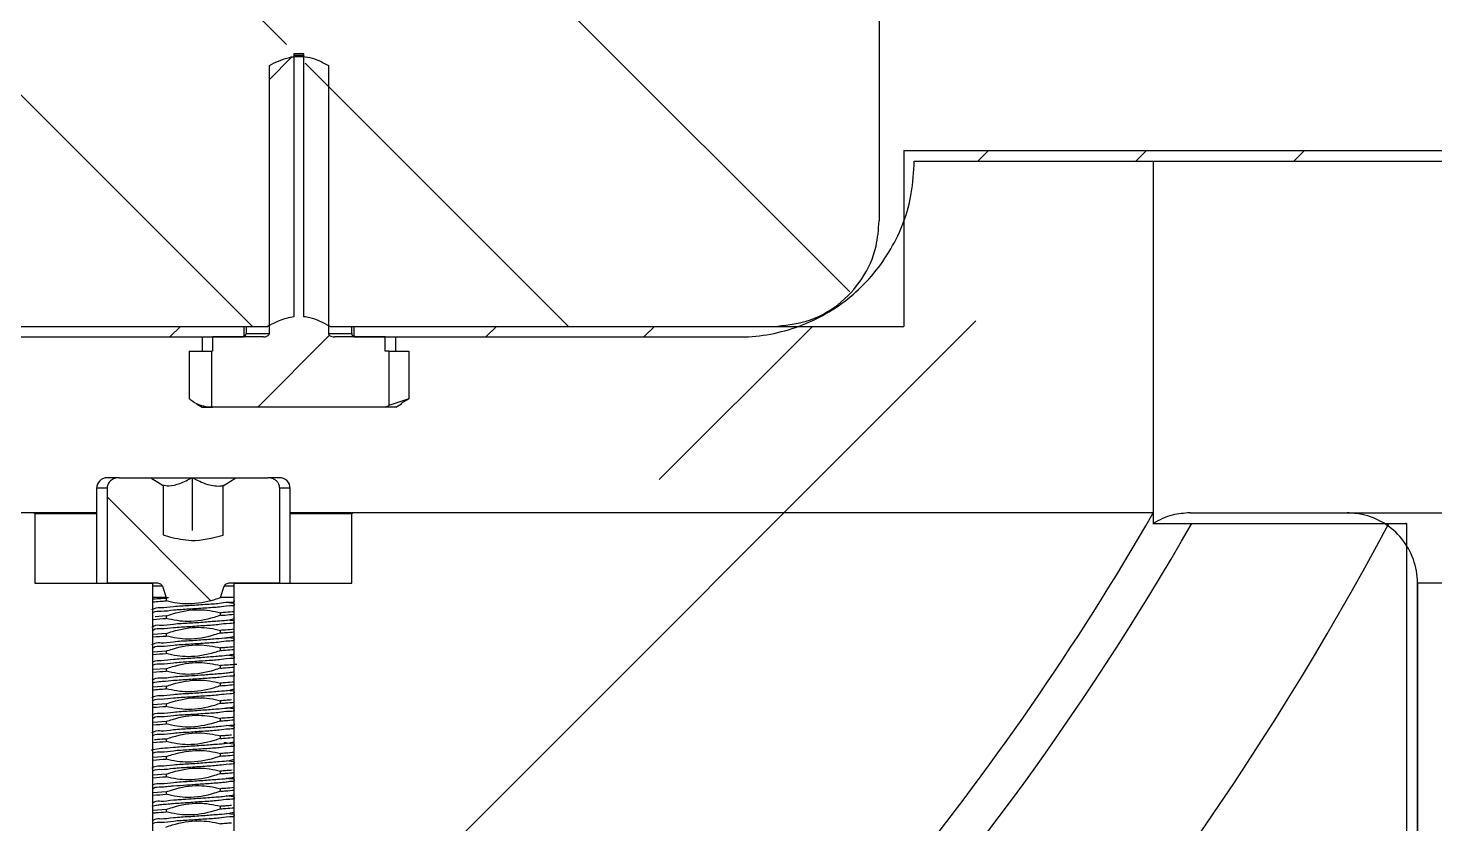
# Model space of a CAD drawing. Header units: millimetres. Extents: x 2 to 1187, y 2 to 839.
# Drawn here: x 650.07 to 670.06, y 466.02 to 477.33 of the extents above; entities that cross this region are included whole.
import ezdxf

# ---------------------------------------------------------------- set-up
doc = ezdxf.new("R2010")
doc.units = ezdxf.units.MM

# ---------------------------------------------------------------- blocks, each defined once
blk = doc.blocks.new('SW_HATCH_3')
at = {"color": 0, "linetype": 'Continuous', "lineweight": 18}
for p, q in [((54.158, -64.867), (33.06, -43.769)), ((46.155, -61.354), (33.06, -48.26)), ((45.671, -65.361), (33.06, -52.75)), ((45.911, -61.852), (46.228, -61.535)), ((50.162, -65.361), (46.419, -61.618)), ((55.978, -63.011), (56.128, -62.861)), ((58.223, -63.011), (58.373, -62.861)), ((60.468, -63.011), (60.618, -62.861)), ((32.723, -88.511), (55.95, -65.283)), ((44.497, -65.511), (44.647, -65.361)), ((48.988, -65.511), (49.138, -65.361)), ((51.233, -65.511), (51.383, -65.361)), ((51.449, -67.539), (53.628, -65.361)), ((45.743, -66.511), (46.766, -65.487)), ((45.075, -69.255), (43.605, -67.784)), ((62.053, -68.161), (62.06, -68.154))]:
    blk.add_line(p, q, dxfattribs=at)

msp = doc.modelspace()

# ---------------------------------------------------------------- linework, layer by layer
at = {"color": 7, "linetype": 'Continuous', "lineweight": 25}
for p, q in [((662.1641, 477.9434), (662.1641, 474.5934)), ((662.1704, 474.5934), (662.1704, 477.9434)), ((653.9911, 476.9679), (653.8498, 476.9679)), ((653.8498, 476.9679), (653.8498, 473.2309)), ((653.9911, 476.9434), (653.8498, 476.9434)), ((653.9911, 473.2309), (653.9911, 476.9679)), ((653.4998, 472.9934), (653.4998, 476.8032)), ((654.341, 476.8032), (654.341, 472.9934)), ((662.5142, 475.5934), (662.5142, 473.0934)), ((662.5142, 475.5934), (715.6225, 475.5934)), ((662.6642, 475.4434), (715.5959, 475.4434)), ((666.0614, 470.2934), (666.0614, 475.4434)), ((609.7042, 473.0934), (653.1366, 473.0934)), ((609.7201, 472.9434), (653.1207, 472.9434)), ((640.6495, 473.0934), (653.4779, 473.0934)), ((652.5454, 472.9434), (652.5454, 472.7434)), ((652.6936, 472.9434), (652.6936, 472.7434)), ((653.4161, 472.9434), (652.6936, 472.9434)), ((653.1366, 472.9559), (653.1207, 472.9434)), ((653.1366, 473.0934), (653.1366, 472.9559)), ((653.1366, 472.9559), (653.1535, 472.9559)), ((653.1704, 473.0934), (653.1704, 472.9934)), ((653.1704, 472.9934), (653.4998, 472.9934)), ((654.341, 472.9934), (654.6704, 472.9934)), ((654.3629, 473.0934), (660.6638, 473.0934)), ((655.1472, 472.9434), (654.4247, 472.9434)), ((654.6704, 472.9934), (654.6704, 473.0934)), ((654.6873, 472.9559), (654.7042, 472.9559)), ((654.7042, 472.9559), (654.7042, 473.0934)), ((654.7042, 473.0934), (662.5142, 473.0934)), ((654.7201, 472.9434), (654.7042, 472.9559)), ((654.7201, 472.9434), (660.1637, 472.9434)), ((655.1472, 472.7434), (655.1472, 472.9434)), ((655.2954, 472.7434), (655.2954, 472.9434)), ((652.3601, 472.7434), (652.3601, 472.0662)), ((652.3601, 472.7434), (652.623, 472.7434)), ((652.623, 472.7434), (652.6811, 472.7434)), ((652.6811, 471.9499), (652.6811, 472.7434)), ((652.6936, 472.7434), (652.6811, 472.7434)), ((655.1996, 472.7434), (655.1472, 472.7434)), ((655.1996, 472.7434), (655.1996, 471.9705)), ((655.1996, 472.7434), (655.4807, 472.7434)), ((655.4807, 472.7434), (655.4807, 472.0662)), ((652.4632, 471.9909), (652.5454, 471.9434)), ((652.5454, 471.9434), (652.623, 471.9434)), ((652.6811, 471.9499), (652.623, 471.9434)), ((652.623, 471.9434), (652.6936, 471.9434)), ((652.6811, 471.9499), (652.6936, 471.9434)), ((655.1472, 471.9434), (652.6936, 471.9434)), ((655.1472, 471.9434), (655.1996, 471.9705)), ((655.2954, 471.9434), (655.1472, 471.9434)), ((655.4807, 472.0662), (655.1996, 471.9705)), ((655.2954, 471.9434), (655.3776, 471.9909)), ((655.3714, 472.0037), (655.4807, 472.0662)), ((651.3645, 470.9434), (651.1954, 470.9434)), ((651.3645, 470.9434), (651.8168, 470.9434)), ((651.8168, 470.9434), (651.993, 470.8313)), ((651.8168, 470.9434), (652.4011, 470.9434)), ((652.4011, 470.9434), (652.4011, 470.1934)), ((652.4011, 470.9434), (653.0247, 470.9434)), ((652.8427, 470.8284), (653.024, 470.9434)), ((653.024, 470.9434), (653.4763, 470.9434)), ((653.6454, 470.9434), (653.4763, 470.9434)), ((651.0454, 470.7934), (651.0454, 469.4434)), ((651.1936, 470.7934), (651.0454, 470.7934)), ((651.1936, 470.7934), (651.1936, 469.4434)), ((651.993, 470.8313), (651.993, 470.1287)), ((652.8427, 470.127), (652.8427, 470.8284)), ((653.6472, 469.4434), (653.6472, 470.7934)), ((653.7954, 470.7934), (653.6472, 470.7934)), ((653.7954, 469.4434), (653.7954, 470.7934)), ((650.1537, 470.4434), (643.154, 470.4434)), ((650.1537, 470.4434), (650.1666, 470.4309)), ((651.0454, 470.4434), (650.1537, 470.4434)), ((651.0454, 470.4309), (650.1666, 470.4309)), ((650.1666, 470.4309), (650.1666, 469.4434)), ((654.6871, 470.4434), (653.7954, 470.4434)), ((654.6742, 470.4309), (653.7954, 470.4309)), ((654.6742, 470.4309), (654.6871, 470.4434)), ((654.6742, 469.4434), (654.6742, 470.4309)), ((666.0548, 470.4434), (654.6871, 470.4434)), ((666.0548, 470.432), (666.0548, 470.4434)), ((666.0548, 470.4434), (666.0604, 470.4434)), ((666.0548, 470.432), (666.0604, 470.4416)), ((666.0604, 470.4434), (666.0604, 470.4416)), ((666.0604, 470.4434), (666.0614, 470.4434)), ((666.0604, 470.4416), (666.0614, 470.4434)), ((666.5817, 470.4434), (668.8141, 470.4434)), ((651.993, 470.1287), (652.0801, 470.1022)), ((666.0548, 470.2934), (669.6642, 470.2934)), ((669.6642, 452.8885), (669.6642, 470.2934)), ((650.1666, 469.4434), (651.84, 469.4434)), ((651.901, 469.4434), (651.1936, 469.4434)), ((651.84, 469.4434), (651.84, 460.4434)), ((651.9817, 469.4021), (651.84, 469.4021)), ((651.9817, 469.4021), (652.0333, 469.2399)), ((652.8075, 469.2399), (652.8591, 469.4021)), ((653.0008, 469.4021), (652.8591, 469.4021)), ((653.6472, 469.4434), (652.9398, 469.4434)), ((653.0008, 460.4434), (653.0008, 469.4434)), ((653.0008, 469.4434), (654.6742, 469.4434)), ((669.8143, 453.4449), (669.8143, 469.4434)), ((669.8193, 469.4434), (669.8143, 469.4434)), ((669.8193, 453.4497), (669.8193, 469.4434)), ((652.0333, 469.2399), (651.8367, 469.2399)), ((652.0333, 469.2399), (652.069, 469.2399)), ((652.0333, 469.2282), (652.0333, 469.1926)), ((652.0356, 469.2284), (652.069, 469.2399)), ((652.8526, 469.2399), (652.8075, 469.2399)), ((653.0009, 469.2399), (652.8526, 469.2399)), ((652.9856, 469.1564), (652.8928, 469.1702)), ((652.0341, 468.9783), (651.8777, 468.9672)), ((652.0333, 468.9783), (652.0333, 468.9426)), ((652.8075, 468.987), (652.8075, 469.0227)), ((652.9858, 468.9067), (652.8935, 468.9203)), ((652.0328, 468.7282), (651.8497, 468.7149)), ((652.0333, 468.7283), (652.0333, 468.6926)), ((652.8075, 468.737), (652.8075, 468.7726)), ((652.8075, 468.487), (652.8075, 468.5226)), ((652.9857, 468.6567), (652.8936, 468.6703)), ((652.033, 468.4782), (651.8501, 468.4649)), ((652.0333, 468.4782), (652.0333, 468.4426)), ((652.9855, 468.4068), (652.8936, 468.4203)), ((652.0341, 468.2283), (651.8502, 468.2149)), ((652.0333, 468.2282), (652.0333, 468.1926)), ((652.8075, 468.237), (652.8075, 468.2726)), ((652.0335, 467.9783), (651.8496, 467.9648)), ((652.0333, 467.9783), (652.0333, 467.9426)), ((652.8075, 467.9869), (652.8075, 468.0227)), ((652.9858, 467.9067), (652.8933, 467.9204)), ((652.0325, 467.7282), (651.8499, 467.7149)), ((652.0333, 467.7283), (652.0333, 467.6926)), ((652.8075, 467.737), (652.8075, 467.7726)), ((652.8075, 467.4869), (652.8075, 467.5225)), ((652.9856, 467.6568), (652.8936, 467.6703)), ((652.0337, 467.4782), (651.8504, 467.4649)), ((652.0333, 467.4782), (652.0333, 467.4426)), ((652.9856, 467.4065), (652.8929, 467.4202)), ((652.0333, 467.2283), (652.0333, 467.1926)), ((652.8075, 467.2366), (652.8075, 467.2727)), ((652.0327, 466.9782), (651.8498, 466.9649)), ((652.0333, 466.9783), (652.0333, 466.9426)), ((652.8075, 466.987), (652.8075, 467.0226)), ((652.0331, 466.7282), (651.8502, 466.7149)), ((652.0333, 466.7282), (652.0333, 466.6926)), ((652.8075, 466.7369), (652.8075, 466.7726)), ((652.9857, 466.9067), (652.8935, 466.9203)), ((652.8075, 466.487), (652.8075, 466.5226)), ((652.0341, 466.4783), (651.8502, 466.465)), ((652.0333, 466.4783), (652.0333, 466.4426)), ((652.9857, 466.4067), (652.8954, 466.42)), ((652.0334, 466.2283), (651.8496, 466.2148)), ((652.0333, 466.2283), (652.0333, 466.1926)), ((652.8075, 466.2369), (652.8075, 466.2727)), ((652.9858, 466.1567), (652.8933, 466.1704))]:
    msp.add_line(p, q, dxfattribs=at)
at = {"color": 7, "linetype": 'Continuous', "lineweight": 25, "flags": 128}
for points in [[(668.8193, 470.4434), (668.9298, 470.4434), (669.2354, 470.4434), (669.7314, 470.4434), (670.4099, 470.4434), (671.2602, 470.4434), (672.2689, 470.4434), (673.4201, 470.4434), (674.6957, 470.4434), (676.0755, 470.4434)], [(679.4602, 469.4434), (678.0345, 469.4434), (676.6619, 469.4434), (675.3646, 469.4434), (674.1637, 469.4434), (673.0785, 469.4434), (672.1267, 469.4434), (671.3237, 469.4434), (670.6824, 469.4434), (670.2134, 469.4434), (669.9241, 469.4434), (669.8193, 469.4434)]]:
    msp.add_lwpolyline(points, dxfattribs=at)
at = {"color": 7, "linetype": 'Continuous', "lineweight": 25}
for centre, radius, start, end in [((631.4204, 490.4434), 58.75, 297.910048, 345.207517), ((653.1204, 472.9934), 0.05, 269.98471, 0.02289), ((654.7204, 472.9934), 0.05, 179.97711, 270.01529), ((651.1954, 470.7934), 0.15, 89.99838, 180.0035), ((653.6454, 470.7934), 0.15, 359.99651, 90.00162), ((631.4204, 490.4434), 40, 311.40961, 329.98114), ((631.4203, 490.4435), 43.0001, 301.55095, 332.05621), ((631.4203, 490.4435), 40.5501, 303.70183, 330.2037)]:
    msp.add_arc(centre, radius, start, end, dxfattribs=at)
for points, knots in [([(653.4998, 476.8032), (653.5924, 476.8495), (653.7519, 476.9293), (654.0265, 476.9396), (654.2118, 476.8729), (654.3165, 476.8164), (654.341, 476.8032)], [0, 0, 0, 0, 0.3465018, 0.5969366, 0.9056553, 1, 1, 1, 1]), ([(660.1637, 472.9434), (660.1936, 472.9438), (660.5034, 472.9473), (661.0935, 473.0717), (661.8268, 473.5123), (662.3695, 474.1714), (662.6315, 474.8548), (662.6557, 475.2891), (662.6642, 475.4434)], [0, 0, 0, 0, 0.0229378, 0.2376822, 0.452415, 0.667114, 0.8817685, 1, 1, 1, 1]), ([(660.6638, 473.0934), (660.8214, 473.1079), (661.1477, 473.138), (661.593, 473.381), (661.9406, 473.7542), (662.1345, 474.1822), (662.1554, 474.4719), (662.1641, 474.5934)], [0, 0, 0, 0, 0.2007875, 0.4155287, 0.630239, 0.8449063, 1, 1, 1, 1]), ([(653.8498, 473.2309), (653.7776, 473.2156), (653.6468, 473.1878), (653.5302, 473.1226), (653.4779, 473.0934)], [0, 0, 0, 0, 0.5513103, 1, 1, 1, 1]), ([(654.3629, 473.0934), (654.269, 473.1434), (654.1502, 473.2066), (654.0187, 473.2267), (653.9911, 473.2309)], [0, 0, 0, 0, 0.7900715, 1, 1, 1, 1]), ([(653.4161, 472.9434), (653.4192, 472.9435), (653.4355, 472.9439), (653.4588, 472.9493), (653.4815, 472.9618), (653.4933, 472.9733), (653.499, 472.9841), (653.4996, 472.9906), (653.4998, 472.9934)], [0, 0, 0, 0, 0.0897678, 0.4617567, 0.6620232, 0.8163623, 0.9212204, 1, 1, 1, 1]), ([(654.341, 472.9934), (654.3413, 472.9901), (654.3421, 472.9827), (654.3494, 472.9709), (654.3649, 472.9575), (654.3911, 472.946), (654.413, 472.9443), (654.4247, 472.9434)], [0, 0, 0, 0, 0.0932917, 0.2083729, 0.381106, 0.6687041, 1, 1, 1, 1]), ([(652.623, 471.9434), (652.5485, 471.9625), (652.4516, 471.9873), (652.3773, 472.0514), (652.3601, 472.0662)], [0, 0, 0, 0, 0.7684777, 1, 1, 1, 1]), ([(651.3645, 470.9434), (651.3426, 470.9414), (651.2987, 470.9372), (651.2425, 470.9042), (651.2059, 470.8577), (651.1943, 470.8181), (651.1937, 470.7973), (651.1936, 470.7934)], [0, 0, 0, 0, 0.2604792, 0.521405, 0.7521198, 0.9529656, 1, 1, 1, 1]), ([(651.9824, 470.838), (652.0124, 470.8334), (652.095, 470.8209), (652.2412, 470.8602), (652.3446, 470.914), (652.4011, 470.9434)], [0, 0, 0, 0, 0.2048844, 0.565578, 1, 1, 1, 1]), ([(652.4011, 470.9434), (652.4732, 470.9078), (652.6052, 470.8425), (652.768, 470.816), (652.8434, 470.8329), (652.8535, 470.8352)], [0, 0, 0, 0, 0.510855, 0.9345594, 1, 1, 1, 1]), ([(653.6472, 470.7934), (653.6456, 470.8089), (653.6425, 470.8398), (653.6182, 470.8814), (653.5818, 470.9149), (653.533, 470.9387), (653.4958, 470.9418), (653.4763, 470.9434)], [0, 0, 0, 0, 0.1835034, 0.3670967, 0.5580729, 0.7685199, 1, 1, 1, 1]), ([(666.5817, 470.4434), (666.4974, 470.438), (666.3114, 470.426), (666.1455, 470.3403), (666.0548, 470.2934)], [0, 0, 0, 0, 0.45365315, 1, 1, 1, 1]), ([(669.8143, 469.4434), (669.8142, 469.4459), (669.8142, 469.5603), (669.7732, 469.7881), (669.6053, 470.0862), (669.3481, 470.3105), (669.0688, 470.4272), (668.8854, 470.4389), (668.8141, 470.4434)], [0, 0, 0, 0, 0.0048151, 0.2194638, 0.4341114, 0.6487792, 0.86347, 1, 1, 1, 1]), ([(652.0801, 470.1022), (652.1844, 470.0786), (652.4388, 470.021), (652.6928, 470.0877), (652.8427, 470.127)], [0, 0, 0, 0, 0.4099003, 1, 1, 1, 1]), ([(651.9817, 469.4021), (651.9796, 469.4066), (651.9747, 469.417), (651.957, 469.4306), (651.9318, 469.4412), (651.9112, 469.4427), (651.901, 469.4434)], [0, 0, 0, 0, 0.1535883, 0.3560841, 0.6812164, 1, 1, 1, 1]), ([(652.9398, 469.4434), (652.9303, 469.4428), (652.9104, 469.4414), (652.8861, 469.4319), (652.8695, 469.4195), (652.8619, 469.4098), (652.8597, 469.4037), (652.8591, 469.4021)], [0, 0, 0, 0, 0.2986154, 0.6232469, 0.7986331, 0.944875, 1, 1, 1, 1]), ([(669.8193, 453.4497), (669.8878, 453.5273), (670.1035, 453.7714), (670.5277, 454.2629), (670.9011, 454.7095), (671.4063, 455.3273), (672.0127, 456.0917), (672.9735, 457.37), (674.0382, 458.8989), (675.1657, 460.6542), (676.5203, 462.9624), (678.0135, 465.8427), (678.9759, 468.1686), (679.4602, 469.3391)], [0, 0, 0, 0, 0.0166259, 0.052313, 0.1042696, 0.1100975, 0.1804921, 0.2609378, 0.3668866, 0.4796313, 0.595894, 0.7966309, 1, 1, 1, 1]), ([(651.8354, 469.0654), (651.8352, 469.0654), (651.8267, 469.0673), (651.9054, 469.1076), (651.9687, 469.0866), (652.1579, 469.1194), (652.3597, 469.1264), (652.5717, 469.144), (652.7885, 469.1546), (652.8747, 469.1751), (653.025, 469.1769), (653.0023, 469.1933), (653.0003, 469.1948)], [0, 0, 0, 0, 0.0003601, 0.0218494, 0.1121382, 0.2607654, 0.445451, 0.6382582, 0.8099782, 0.9346945, 0.994105, 1, 1, 1, 1]), ([(651.8375, 469.018), (651.8432, 469.0229), (651.8765, 469.0513), (651.9885, 469.0418), (652.1495, 469.0682), (652.3618, 469.0774), (652.5715, 469.094), (652.7868, 469.1053), (652.8783, 469.1246), (653.026, 469.1281), (652.9989, 469.1466), (652.9942, 469.1498)], [0, 0, 0, 0, 0.0186717, 0.1085622, 0.256637, 0.4406829, 0.6328875, 0.8040804, 0.9284105, 0.9876433, 1, 1, 1, 1]), ([(651.84, 469.178), (651.8756, 469.1811), (651.9401, 469.1866), (652.0046, 469.1907), (652.0335, 469.1926)], [0, 0, 0, 0, 0.5523833, 1, 1, 1, 1]), ([(652.0342, 469.2283), (652.0083, 469.2266), (651.9473, 469.2227), (651.8865, 469.2178), (651.8515, 469.215)], [0, 0, 0, 0, 0.4251209, 1, 1, 1, 1]), ([(652.8075, 469.2365), (652.7782, 469.2267), (652.6291, 469.177), (652.4197, 469.1392), (652.1879, 469.1561), (652.0858, 469.1803), (652.0339, 469.1926)], [0, 0, 0, 0, 0.1175918, 0.6001008, 0.7969746, 1, 1, 1, 1]), ([(651.8362, 468.8148), (651.8362, 468.8148), (651.8285, 468.8164), (651.9012, 468.8608), (651.9682, 468.8336), (652.1567, 468.8703), (652.3581, 468.8765), (652.5778, 468.8928), (652.7704, 468.9085), (652.9117, 468.9173), (652.9823, 468.9347), (653.0049, 468.9403)], [0, 0, 0, 0, 0.0001548, 0.019843, 0.1101988, 0.262086, 0.4481166, 0.6423632, 0.8153481, 0.9409712, 1, 1, 1, 1]), ([(651.84, 468.928), (651.8433, 468.9284), (651.9077, 468.9361), (651.9726, 468.9395), (652.0341, 468.9426)], [0, 0, 0, 0, 0.0512576, 1, 1, 1, 1]), ([(652.0354, 468.9784), (652.0651, 468.9884), (652.2147, 469.0387), (652.4245, 469.0777), (652.6541, 469.0574), (652.7546, 469.0342), (652.8053, 469.0225)], [0, 0, 0, 0, 0.1201596, 0.60516043, 0.80103353, 1, 1, 1, 1]), ([(652.8053, 468.9868), (652.7756, 468.9768), (652.6261, 468.9264), (652.4163, 468.8876), (652.1867, 468.9079), (652.0862, 468.931), (652.0355, 468.9427)], [0, 0, 0, 0, 0.1201714, 0.6052641, 0.8007974, 1, 1, 1, 1]), ([(653.0008, 469.0378), (652.9602, 469.0341), (652.8955, 469.0282), (652.8307, 469.0241), (652.8067, 469.0226)], [0, 0, 0, 0, 0.62866526, 1, 1, 1, 1]), ([(652.8067, 468.987), (652.8278, 468.9883), (652.8926, 468.9924), (652.9573, 468.9982), (653.0008, 469.0021)], [0, 0, 0, 0, 0.326499, 1, 1, 1, 1]), ([(651.8457, 468.7744), (651.8488, 468.777), (651.8797, 468.8024), (651.9889, 468.7908), (652.1492, 468.8185), (652.3616, 468.8275), (652.5711, 468.8444), (652.7867, 468.8556), (652.8776, 468.8752), (653.0258, 468.8783), (652.9993, 468.8966), (652.995, 468.8995)], [0, 0, 0, 0, 0.0100214, 0.1007244, 0.2501668, 0.4359682, 0.6299921, 0.8028725, 0.928493, 0.9884344, 1, 1, 1, 1]), ([(652.0319, 468.7282), (652.0617, 468.7381), (652.2113, 468.7881), (652.4213, 468.8258), (652.6531, 468.8092), (652.7553, 468.7849), (652.8073, 468.7726)], [0, 0, 0, 0, 0.1193404, 0.600725, 0.7970704, 1, 1, 1, 1]), ([(652.8069, 468.737), (652.7773, 468.7268), (652.6279, 468.6753), (652.4173, 468.6395), (652.1861, 468.6578), (652.0841, 468.6809), (652.0323, 468.6926)], [0, 0, 0, 0, 0.1194789, 0.6022524, 0.7978167, 1, 1, 1, 1]), ([(652.8073, 468.737), (652.831, 468.7385), (652.8956, 468.7426), (652.96, 468.7484), (653.0008, 468.7521)], [0, 0, 0, 0, 0.3670158, 1, 1, 1, 1]), ([(653.0008, 468.7878), (652.96, 468.7841), (652.8956, 468.7782), (652.8311, 468.7741), (652.8074, 468.7726)], [0, 0, 0, 0, 0.6334229, 1, 1, 1, 1]), ([(651.8354, 468.5654), (651.8352, 468.5654), (651.8268, 468.5673), (651.9052, 468.6078), (651.9684, 468.5865), (652.1578, 468.6194), (652.3575, 468.6267), (652.5774, 468.6426), (652.77, 468.6585), (652.9113, 468.6672), (652.9819, 468.6846), (653.0044, 468.6902)], [0, 0, 0, 0, 0.000285, 0.02179, 0.1125684, 0.2621555, 0.4481368, 0.6423611, 0.815409, 0.9411637, 1, 1, 1, 1]), ([(651.8368, 468.5175), (651.8428, 468.5226), (651.8765, 468.5511), (651.9886, 468.542), (652.1498, 468.5681), (652.362, 468.5776), (652.5716, 468.5943), (652.7869, 468.6056), (652.878, 468.6251), (653.0259, 468.6284), (652.9991, 468.6467), (652.9946, 468.6498)], [0, 0, 0, 0, 0.0194485, 0.1093949, 0.2574664, 0.4414645, 0.6335545, 0.8046469, 0.9289073, 0.9881373, 1, 1, 1, 1]), ([(651.84, 468.6781), (651.8432, 468.6784), (651.9073, 468.6861), (651.9718, 468.6894), (652.033, 468.6926)], [0, 0, 0, 0, 0.05048111, 1, 1, 1, 1]), ([(652.0324, 468.4782), (652.062, 468.4884), (652.2114, 468.5398), (652.4221, 468.5751), (652.6535, 468.5581), (652.7557, 468.535), (652.8075, 468.5233)], [0, 0, 0, 0, 0.1193969, 0.6017819, 0.7979734, 1, 1, 1, 1]), ([(653.0008, 468.5378), (652.9602, 468.5341), (652.8958, 468.5282), (652.8313, 468.5241), (652.8075, 468.5226)], [0, 0, 0, 0, 0.6315105, 1, 1, 1, 1]), ([(651.835, 468.3155), (651.8416, 468.3211), (651.8757, 468.3503), (651.9885, 468.3415), (652.1501, 468.3673), (652.3604, 468.3774), (652.5772, 468.3925), (652.7704, 468.4085), (652.9118, 468.4173), (652.9826, 468.4348), (653.0055, 468.4404)], [0, 0, 0, 0, 0.0215999, 0.1124757, 0.262052, 0.4479386, 0.6420133, 0.8148735, 0.9404428, 1, 1, 1, 1]), ([(651.84, 468.428), (651.8434, 468.4284), (651.9074, 468.4361), (651.9718, 468.4394), (652.0329, 468.4426)], [0, 0, 0, 0, 0.0526015, 1, 1, 1, 1]), ([(651.8466, 468.275), (651.8494, 468.2773), (651.8802, 468.3023), (651.9891, 468.2907), (652.1496, 468.3186), (652.3621, 468.3275), (652.5718, 468.3444), (652.787, 468.3558), (652.8784, 468.375), (653.0261, 468.3787), (652.9988, 468.3971), (652.9941, 468.4002)], [0, 0, 0, 0, 0.0091797, 0.1000224, 0.2495957, 0.4354589, 0.6294923, 0.8022843, 0.9277355, 0.987433, 1, 1, 1, 1]), ([(652.8097, 468.4871), (652.78, 468.477), (652.6305, 468.4266), (652.4202, 468.3902), (652.1876, 468.4061), (652.0846, 468.4302), (652.032, 468.4425)], [0, 0, 0, 0, 0.119007, 0.5991834, 0.7954144, 1, 1, 1, 1]), ([(652.8083, 468.487), (652.8318, 468.4885), (652.896, 468.4926), (652.9601, 468.4984), (653.0008, 468.5021)], [0, 0, 0, 0, 0.36546642, 1, 1, 1, 1]), ([(651.8359, 468.0654), (651.8356, 468.0654), (651.8267, 468.0673), (651.9049, 468.1076), (651.9691, 468.0867), (652.1578, 468.1192), (652.339, 468.1257), (652.5366, 468.1403), (652.6913, 468.151), (652.8174, 468.1612), (652.8992, 468.1702), (652.9616, 468.1764), (652.994, 468.1867), (653.0056, 468.1903)], [0, 0, 0, 0, 0.0008012, 0.0224197, 0.1132703, 0.2627731, 0.4473763, 0.5933962, 0.7603147, 0.84178, 0.9139174, 0.9692598, 1, 1, 1, 1]), ([(651.84, 468.1779), (651.8434, 468.1784), (651.9078, 468.1861), (651.9726, 468.1894), (652.0341, 468.1926)], [0, 0, 0, 0, 0.0526604, 1, 1, 1, 1]), ([(651.8406, 468.0243), (651.8519, 468.0284), (651.8976, 468.0453), (651.9989, 468.0494), (652.1582, 468.0662), (652.361, 468.0783), (652.5712, 468.0941), (652.7865, 468.1056), (652.8778, 468.1251), (653.0259, 468.1283), (652.9991, 468.1467), (652.9946, 468.1497)], [0, 0, 0, 0, 0.0302194, 0.1228499, 0.2525394, 0.4375918, 0.6309235, 0.8031943, 0.9283764, 0.9880738, 1, 1, 1, 1]), ([(652.8065, 468.2369), (652.7768, 468.227), (652.6271, 468.177), (652.4175, 468.1378), (652.1873, 468.1571), (652.0864, 468.1807), (652.0354, 468.1927)], [0, 0, 0, 0, 0.1199792, 0.6039485, 0.7998132, 1, 1, 1, 1]), ([(652.0355, 468.2283), (652.0652, 468.2384), (652.2147, 468.2893), (652.4248, 468.327), (652.6546, 468.307), (652.7553, 468.2841), (652.8062, 468.2725)], [0, 0, 0, 0, 0.1200601, 0.6049825, 0.800622, 1, 1, 1, 1]), ([(653.0357, 468.2901), (652.9956, 468.2866), (652.9194, 468.2798), (652.8431, 468.2749), (652.807, 468.2725)], [0, 0, 0, 0, 0.5272789, 1, 1, 1, 1]), ([(652.8071, 468.237), (652.8311, 468.2385), (652.8958, 468.2426), (652.9603, 468.2485), (653.0008, 468.2522)], [0, 0, 0, 0, 0.371346, 1, 1, 1, 1]), ([(651.8365, 467.815), (651.836, 467.8151), (651.8268, 467.817), (651.9038, 467.8576), (651.9693, 467.8366), (652.1574, 467.8693), (652.3576, 467.8768), (652.5775, 467.8927), (652.7701, 467.9086), (652.9113, 467.9173), (652.9819, 467.9347), (653.0044, 467.9402)], [0, 0, 0, 0, 0.001241, 0.0227076, 0.1134076, 0.2628745, 0.448727, 0.6428266, 0.8157432, 0.9413588, 1, 1, 1, 1]), ([(651.84, 467.928), (651.8714, 467.9308), (651.9359, 467.9364), (652.0005, 467.9405), (652.0336, 467.9427)], [0, 0, 0, 0, 0.4867563, 1, 1, 1, 1]), ([(652.0338, 467.9783), (652.0635, 467.9882), (652.2132, 468.0381), (652.4228, 468.0771), (652.6534, 468.0584), (652.7546, 468.0346), (652.8057, 468.0226)], [0, 0, 0, 0, 0.1198374, 0.6032425, 0.7992918, 1, 1, 1, 1]), ([(652.8055, 467.9869), (652.7759, 467.9767), (652.6264, 467.9257), (652.4161, 467.8885), (652.186, 467.9082), (652.0851, 467.9311), (652.0341, 467.9427)], [0, 0, 0, 0, 0.119949, 0.6045142, 0.8001944, 1, 1, 1, 1]), ([(653.0008, 468.0379), (652.96, 468.0342), (652.8954, 468.0283), (652.8307, 468.0242), (652.8068, 468.0227)], [0, 0, 0, 0, 0.6314216, 1, 1, 1, 1]), ([(652.8068, 467.9868), (652.8307, 467.9883), (652.8954, 467.9924), (652.96, 467.9983), (653.0008, 468.002)], [0, 0, 0, 0, 0.3689735, 1, 1, 1, 1]), ([(651.846, 467.7746), (651.849, 467.7771), (651.8799, 467.8023), (651.989, 467.7908), (652.1494, 467.8185), (652.3618, 467.8275), (652.5713, 467.8444), (652.7868, 467.8556), (652.8776, 467.8752), (653.0258, 467.8783), (652.9994, 467.8965), (652.9951, 467.8994)], [0, 0, 0, 0, 0.0098422, 0.1006578, 0.2502001, 0.4360661, 0.6301455, 0.803035, 0.9286701, 0.9885873, 1, 1, 1, 1]), ([(652.0311, 467.7281), (652.0608, 467.7382), (652.2103, 467.7889), (652.4208, 467.8249), (652.6528, 467.809), (652.7554, 467.7852), (652.8075, 467.7732)], [0, 0, 0, 0, 0.1192222, 0.6003907, 0.7969674, 1, 1, 1, 1]), ([(652.809, 467.737), (652.7793, 467.7269), (652.6299, 467.6756), (652.4192, 467.6403), (652.1868, 467.6569), (652.0837, 467.6804), (652.0311, 467.6925)], [0, 0, 0, 0, 0.1189887, 0.5995011, 0.7952657, 1, 1, 1, 1]), ([(652.9644, 467.7847), (652.9358, 467.7821), (652.8835, 467.7774), (652.8312, 467.7741), (652.8075, 467.7726)], [0, 0, 0, 0, 0.5476995, 1, 1, 1, 1]), ([(652.808, 467.737), (652.8315, 467.7385), (652.8958, 467.7426), (652.96, 467.7484), (653.0008, 467.7521)], [0, 0, 0, 0, 0.3650355, 1, 1, 1, 1]), ([(651.835, 467.5655), (651.8416, 467.5711), (651.8756, 467.6003), (651.9884, 467.5915), (652.1499, 467.6173), (652.3601, 467.6274), (652.5769, 467.6425), (652.7702, 467.6585), (652.9115, 467.6673), (652.9823, 467.6847), (653.005, 467.6903)], [0, 0, 0, 0, 0.021535, 0.1123698, 0.2619391, 0.4478699, 0.6420169, 0.8149919, 0.9406707, 1, 1, 1, 1]), ([(651.84, 467.678), (651.8433, 467.6784), (651.9072, 467.6861), (651.9715, 467.6894), (652.0325, 467.6926)], [0, 0, 0, 0, 0.0516079, 1, 1, 1, 1]), ([(651.8468, 467.5252), (651.8496, 467.5274), (651.8804, 467.5523), (651.9893, 467.5407), (652.1498, 467.5686), (652.3623, 467.5775), (652.5719, 467.5944), (652.7871, 467.6058), (652.8785, 467.625), (653.0261, 467.6287), (652.9989, 467.647), (652.9941, 467.6502)], [0, 0, 0, 0, 0.008976, 0.0999118, 0.2495739, 0.4354882, 0.6295378, 0.8023389, 0.9277956, 0.9875016, 1, 1, 1, 1]), ([(652.0344, 467.4783), (652.0641, 467.4885), (652.2135, 467.5398), (652.424, 467.576), (652.6547, 467.5572), (652.7561, 467.5343), (652.8075, 467.5227)], [0, 0, 0, 0, 0.11971936, 0.60342265, 0.79914815, 1, 1, 1, 1]), ([(653.0008, 467.5368), (652.9578, 467.5333), (652.8934, 467.5281), (652.8289, 467.5239), (652.8075, 467.5225)], [0, 0, 0, 0, 0.6675106, 1, 1, 1, 1]), ([(651.8356, 467.3153), (651.8354, 467.3154), (651.8266, 467.3172), (651.9052, 467.3576), (651.969, 467.3366), (652.1579, 467.3693), (652.3601, 467.3766), (652.5706, 467.3933), (652.792, 467.4066), (652.8678, 467.421), (653.0274, 467.431), (653.0058, 467.4405), (653.0058, 467.4405)], [0, 0, 0, 0, 0.0005941, 0.0222349, 0.1130588, 0.2625636, 0.448318, 0.6422274, 0.8149179, 0.9403013, 0.9999863, 1, 1, 1, 1]), ([(651.84, 467.428), (651.8434, 467.4284), (651.9077, 467.4361), (651.9723, 467.4394), (652.0336, 467.4426)], [0, 0, 0, 0, 0.0529442, 1, 1, 1, 1]), ([(651.8461, 467.2747), (651.8491, 467.2771), (651.8798, 467.3024), (651.9889, 467.2907), (652.1493, 467.3186), (652.3618, 467.3273), (652.5714, 467.3441), (652.7867, 467.3553), (652.8782, 467.3747), (653.026, 467.3781), (652.9989, 467.3966), (652.9943, 467.3997)], [0, 0, 0, 0, 0.0095698, 0.1002781, 0.2497292, 0.435477, 0.6294852, 0.8023223, 0.9278441, 0.9876324, 1, 1, 1, 1]), ([(652.8083, 467.487), (652.7786, 467.477), (652.6289, 467.4271), (652.4191, 467.389), (652.1877, 467.4062), (652.0858, 467.4303), (652.0341, 467.4426)], [0, 0, 0, 0, 0.1195038, 0.6014977, 0.7977678, 1, 1, 1, 1]), ([(652.8078, 467.4869), (652.8315, 467.4885), (652.8959, 467.4925), (652.9602, 467.4984), (653.0008, 467.5021)], [0, 0, 0, 0, 0.3687496, 1, 1, 1, 1]), ([(651.8438, 467.0653), (651.8387, 467.0667), (651.817, 467.0726), (651.9161, 467.0951), (651.9836, 467.0978), (652.1633, 467.1157), (652.3581, 467.128), (652.5778, 467.1424), (652.7704, 467.1586), (652.9116, 467.1673), (652.9823, 467.1847), (653.0048, 467.1903)], [0, 0, 0, 0, 0.0108931, 0.0461194, 0.138103, 0.2704409, 0.454394, 0.6464458, 0.8174872, 0.9417114, 1, 1, 1, 1]), ([(651.84, 467.178), (651.8433, 467.1784), (651.9077, 467.1861), (651.9726, 467.1895), (652.0341, 467.1926)], [0, 0, 0, 0, 0.0510342, 1, 1, 1, 1]), ([(651.8458, 467.0245), (651.8488, 467.027), (651.8797, 467.0524), (651.9889, 467.0408), (652.1492, 467.0685), (652.3616, 467.0775), (652.5711, 467.0944), (652.7867, 467.1056), (652.8776, 467.1252), (653.0258, 467.1283), (652.9993, 467.1466), (652.995, 467.1495)], [0, 0, 0, 0, 0.0099528, 0.1006645, 0.2501337, 0.4359402, 0.6299826, 0.8028669, 0.9284994, 0.9884465, 1, 1, 1, 1]), ([(652.034, 467.2283), (651.9934, 467.2258), (651.9382, 467.2224), (651.8832, 467.2173), (651.8687, 467.216)], [0, 0, 0, 0, 0.73719507, 1, 1, 1, 1]), ([(652.0352, 467.2284), (652.0649, 467.2383), (652.2145, 467.2886), (652.4242, 467.3277), (652.6539, 467.3076), (652.7544, 467.2843), (652.8052, 467.2725)], [0, 0, 0, 0, 0.1201482, 0.605037, 0.8005948, 1, 1, 1, 1]), ([(652.8052, 467.2368), (652.7755, 467.2268), (652.626, 467.1763), (652.4162, 467.1377), (652.1866, 467.1579), (652.0861, 467.1811), (652.0354, 467.1927)], [0, 0, 0, 0, 0.120171, 0.6053187, 0.8008539, 1, 1, 1, 1]), ([(652.9638, 467.2847), (652.9354, 467.2821), (652.8831, 467.2774), (652.8307, 467.2741), (652.8066, 467.2726)], [0, 0, 0, 0, 0.5414559, 1, 1, 1, 1]), ([(652.8067, 467.2365), (652.8307, 467.2381), (652.8955, 467.2421), (652.9602, 467.248), (653.0008, 467.2517)], [0, 0, 0, 0, 0.3711035, 1, 1, 1, 1]), ([(652.9858, 467.1567), (652.9505, 467.1628), (652.9067, 467.1703), (652.8625, 467.1739), (652.8539, 467.1746)], [0, 0, 0, 0, 0.8046653, 1, 1, 1, 1]), ([(651.8361, 466.8152), (651.8357, 466.8153), (651.8268, 466.8172), (651.9043, 466.8577), (651.969, 466.8366), (652.1576, 466.8693), (652.3576, 466.8767), (652.5774, 466.8926), (652.77, 466.9085), (652.9113, 466.9172), (652.982, 466.9346), (653.0046, 466.9402)], [0, 0, 0, 0, 0.000944, 0.0224323, 0.1131528, 0.262624, 0.4484486, 0.6425225, 0.8154363, 0.941081, 1, 1, 1, 1]), ([(651.84, 466.9281), (651.8432, 466.9284), (651.9073, 466.9361), (651.9717, 466.9394), (652.0329, 466.9426)], [0, 0, 0, 0, 0.05058587, 1, 1, 1, 1]), ([(652.0317, 466.9782), (652.0614, 466.9881), (652.2111, 467.0382), (652.4211, 467.0756), (652.653, 467.0592), (652.7554, 467.035), (652.8075, 467.0227)], [0, 0, 0, 0, 0.1192706, 0.6004244, 0.796789, 1, 1, 1, 1]), ([(652.8072, 466.987), (652.7776, 466.9768), (652.6282, 466.9253), (652.4175, 466.8896), (652.1861, 466.9077), (652.084, 466.9308), (652.032, 466.9426)], [0, 0, 0, 0, 0.1193972, 0.6018227, 0.7973686, 1, 1, 1, 1]), ([(652.8074, 466.987), (652.831, 466.9885), (652.8956, 466.9926), (652.96, 466.9984), (653.0008, 467.0021)], [0, 0, 0, 0, 0.3666747, 1, 1, 1, 1]), ([(653.0008, 467.0378), (652.96, 467.0341), (652.8956, 467.0282), (652.8311, 467.0241), (652.8075, 467.0226)], [0, 0, 0, 0, 0.6336666, 1, 1, 1, 1]), ([(651.8465, 466.775), (651.8494, 466.7773), (651.8802, 466.8024), (651.9891, 466.7908), (652.1496, 466.8185), (652.3621, 466.8275), (652.5716, 466.8444), (652.7871, 466.8556), (652.8778, 466.8751), (653.0259, 466.8784), (652.9993, 466.8965), (652.995, 466.8995)], [0, 0, 0, 0, 0.0093016, 0.100245, 0.2499165, 0.435903, 0.6300813, 0.80301, 0.9286131, 0.9884585, 1, 1, 1, 1]), ([(652.8097, 466.737), (652.78, 466.727), (652.6304, 466.6767), (652.4201, 466.6401), (652.1876, 466.656), (652.0847, 466.6802), (652.0323, 466.6925)], [0, 0, 0, 0, 0.1190341, 0.5993547, 0.7956491, 1, 1, 1, 1]), ([(652.0326, 466.7282), (652.0623, 466.7384), (652.2117, 466.7898), (652.4224, 466.8251), (652.6537, 466.8079), (652.7557, 466.7849), (652.8075, 466.7732)], [0, 0, 0, 0, 0.1194496, 0.6020556, 0.7981762, 1, 1, 1, 1]), ([(652.9705, 466.7852), (652.94, 466.7824), (652.8857, 466.7775), (652.8313, 466.7741), (652.8075, 466.7726)], [0, 0, 0, 0, 0.5626839, 1, 1, 1, 1]), ([(652.8083, 466.737), (652.8318, 466.7385), (652.896, 466.7426), (652.9601, 466.7484), (653.0008, 466.7521)], [0, 0, 0, 0, 0.3658246, 1, 1, 1, 1]), ([(651.835, 466.5655), (651.8416, 466.5711), (651.8758, 466.6003), (651.9885, 466.5915), (652.1502, 466.6173), (652.3604, 466.6274), (652.5772, 466.6425), (652.7705, 466.6585), (652.9119, 466.6673), (652.9829, 466.6848), (653.0058, 466.6905)], [0, 0, 0, 0, 0.021582, 0.1124329, 0.2619809, 0.4478295, 0.6418511, 0.8146641, 0.9401866, 1, 1, 1, 1]), ([(651.84, 466.678), (651.8434, 466.6784), (651.9074, 466.6861), (651.9719, 466.6894), (652.0329, 466.6926)], [0, 0, 0, 0, 0.052732, 1, 1, 1, 1]), ([(651.8465, 466.5249), (651.8494, 466.5273), (651.8801, 466.5524), (651.9549, 466.5423), (652.0304, 466.5548), (652.0811, 466.5584), (652.1087, 466.5607), (652.123, 466.5618), (652.1303, 466.5624), (652.1339, 466.5627), (652.1358, 466.5628), (652.1367, 466.5629), (652.1372, 466.5629), (652.1374, 466.563), (652.2006, 466.5668), (652.3187, 466.5765), (652.5033, 466.5885), (652.6589, 466.5988), (652.7887, 466.6104), (652.8804, 466.6155), (652.9436, 466.6326), (652.9988, 466.6254), (653.0106, 466.6649), (652.9439, 466.659), (652.9116, 466.6661), (652.893, 466.6702)], [0, 0, 0, 0, 0.0084815, 0.0918167, 0.1548, 0.1906838, 0.2095646, 0.2192239, 0.224117, 0.2265635, 0.2277926, 0.2284071, 0.2287201, 0.2288708, 0.2289172, 0.3761183, 0.5046817, 0.6595351, 0.7382024, 0.8100572, 0.8675832, 0.9025341, 0.911514, 0.9488029, 1, 1, 1, 1]), ([(652.0356, 466.4783), (652.0653, 466.4884), (652.2148, 466.5392), (652.4248, 466.5772), (652.6546, 466.557), (652.7552, 466.5341), (652.8059, 466.5225)], [0, 0, 0, 0, 0.1201038, 0.6051458, 0.8007651, 1, 1, 1, 1]), ([(653.0008, 466.5378), (652.9602, 466.5341), (652.8957, 466.5282), (652.831, 466.5241), (652.8069, 466.5226)], [0, 0, 0, 0, 0.628209, 1, 1, 1, 1]), ([(651.836, 466.3154), (651.8356, 466.3154), (651.8267, 466.3173), (651.9048, 466.3577), (651.9684, 466.3361), (652.0845, 466.3586), (652.1574, 466.3638), (652.2036, 466.3673), (652.295, 466.3738), (652.4441, 466.3839), (652.5979, 466.394), (652.7357, 466.4049), (652.8375, 466.4118), (652.9201, 466.4258), (652.9777, 466.4245), (652.997, 466.4386), (652.9997, 466.4406)], [0, 0, 0, 0, 0.0008947, 0.0225938, 0.1138287, 0.2639386, 0.2772705, 0.3009252, 0.3818272, 0.5106827, 0.6813467, 0.7741587, 0.8633252, 0.9394634, 0.9914555, 1, 1, 1, 1]), ([(651.8371, 466.2744), (651.8405, 466.2763), (651.8558, 466.2849), (651.8954, 466.2883), (651.9571, 466.2979), (652.0408, 466.3051), (652.1756, 466.3164), (652.3609, 466.3286), (652.5712, 466.344), (652.7865, 466.3556), (652.8778, 466.3751), (653.0259, 466.3783), (652.9991, 466.3967), (652.9947, 466.3997)], [0, 0, 0, 0, 0.0098331, 0.0440381, 0.0975, 0.1686176, 0.2548132, 0.4393305, 0.6320898, 0.8038504, 0.9286494, 0.9881819, 1, 1, 1, 1]), ([(651.84, 466.4279), (651.8434, 466.4284), (651.9078, 466.4361), (651.9727, 466.4394), (652.0341, 466.4426)], [0, 0, 0, 0, 0.0526477, 1, 1, 1, 1]), ([(652.8062, 466.4869), (652.7765, 466.4769), (652.6269, 466.4269), (652.4173, 466.3877), (652.1872, 466.4072), (652.0864, 466.4308), (652.0355, 466.4427)], [0, 0, 0, 0, 0.1200108, 0.6042415, 0.8000019, 1, 1, 1, 1]), ([(652.807, 466.487), (652.8311, 466.4885), (652.8957, 466.4926), (652.9603, 466.4985), (653.0008, 466.5022)], [0, 0, 0, 0, 0.3716839, 1, 1, 1, 1]), ([(651.8364, 466.0651), (651.8359, 466.0652), (651.8268, 466.067), (651.9039, 466.1076), (651.9691, 466.0865), (652.1574, 466.1193), (652.3575, 466.1268), (652.5774, 466.1427), (652.7701, 466.1586), (652.9113, 466.1673), (652.9819, 466.1847), (653.0043, 466.1902)], [0, 0, 0, 0, 0.0011501, 0.0226093, 0.1132844, 0.2627472, 0.4486131, 0.64274, 0.8156935, 0.9413644, 1, 1, 1, 1]), ([(651.84, 466.1777), (651.857, 466.1794), (651.9214, 466.1859), (651.986, 466.1898), (652.0335, 466.1926)], [0, 0, 0, 0, 0.2643913, 1, 1, 1, 1]), ([(651.8463, 466.0248), (651.8492, 466.0272), (651.88, 466.0524), (651.989, 466.0408), (652.1494, 466.0686), (652.3618, 466.0775), (652.5713, 466.0944), (652.7868, 466.1056), (652.8776, 466.1252), (653.0258, 466.1283), (652.9994, 466.1465), (652.9951, 466.1494)], [0, 0, 0, 0, 0.0095096, 0.1003648, 0.2499517, 0.4358858, 0.6300105, 0.8029517, 0.9286117, 0.9885468, 1, 1, 1, 1]), ([(652.0335, 466.2283), (652.0632, 466.2382), (652.2129, 466.2881), (652.4225, 466.3269), (652.6533, 466.3086), (652.7546, 466.2847), (652.8059, 466.2726)], [0, 0, 0, 0, 0.1197586, 0.6028626, 0.798966, 1, 1, 1, 1]), ([(652.8057, 466.2369), (652.776, 466.2267), (652.6266, 466.1756), (652.4162, 466.1386), (652.186, 466.1582), (652.085, 466.1811), (652.0339, 466.1927)], [0, 0, 0, 0, 0.1198823, 0.6042469, 0.7999286, 1, 1, 1, 1]), ([(652.8068, 466.2369), (652.8307, 466.2384), (652.8954, 466.2425), (652.96, 466.2483), (653.0008, 466.252)], [0, 0, 0, 0, 0.3683193, 1, 1, 1, 1]), ([(652.9643, 466.2848), (652.9357, 466.2822), (652.8833, 466.2775), (652.8307, 466.2742), (652.8069, 466.2727)], [0, 0, 0, 0, 0.5463074, 1, 1, 1, 1]), ([(652.0312, 465.9781), (652.0609, 465.9882), (652.2104, 466.0391), (652.4209, 466.0749), (652.6529, 466.0588), (652.7554, 466.0352), (652.8075, 466.0232)], [0, 0, 0, 0, 0.119232, 0.6005459, 0.7970811, 1, 1, 1, 1]), ([(652.9643, 466.0347), (652.9357, 466.0321), (652.8835, 466.0274), (652.8312, 466.0241), (652.8075, 466.0226)], [0, 0, 0, 0, 0.5473803, 1, 1, 1, 1])]:
    msp.add_open_spline(points, degree=3, knots=knots, dxfattribs=at)

# ---------------------------------------------------------------- block references
at = {"color": 7, "linetype": 'Continuous', "lineweight": 18}
msp.add_blockref('SW_HATCH_3', (607.589, 538.4541), dxfattribs=at)

doc.saveas('drawing.dxf')
